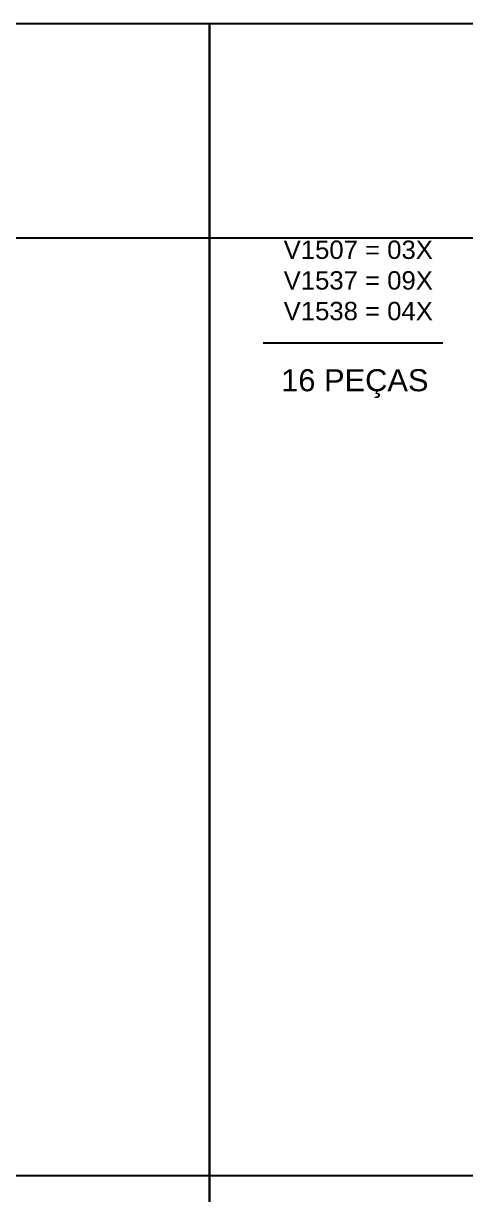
# Model space of a CAD drawing. Extents: x 17311 to 161354, y 153625 to 211469.
# Drawn here: x 21320 to 21608, y 205495 to 206259 of the extents above; entities that cross this region are included whole.
import ezdxf

# ---------------------------------------------------------------- set-up
doc = ezdxf.new("R2010")
doc.units = 0
for name, color, linetype in [('8', 111, 'CONTINUOUS'), ('HACHURA', 8, 'CONTINUOUS'), ('TIRAS REESCORAMENTO', 252, 'CONTINUOUS'), ('VIGAS', 3, 'CONTINUOUS')]:
    doc.layers.add(name, color=color, linetype=linetype)
doc.styles.add('R80-50', font='arial.ttf', dxfattribs={"height": 10})

msp = doc.modelspace()

# ---------------------------------------------------------------- linework, layer by layer
at = {"layer": '8', "color": 5, "linetype": 'Continuous'}
msp.add_lwpolyline([(22037.78, 205294.67), (21440.97, 205294.67), (21440.97, 206259.46), (22037.78, 206259.46)], close=True, dxfattribs=at)
at = {"layer": 'HACHURA', "color": 7}
msp.add_line((21476.12, 206051.07), (21593.27, 206051.07), dxfattribs=at)
at = {"layer": 'TIRAS REESCORAMENTO', "linetype": 'ByBlock'}
for p, q in [((22634.59, 206119.37), (17860.1, 206119.37)), ((22634.59, 205507.37), (17860.1, 205507.37))]:
    msp.add_line(p, q, dxfattribs=at)
at = {"layer": 'VIGAS', "color": 5}
msp.add_lwpolyline([(21440.97, 205294.67), (20844.16, 205294.67), (20844.16, 206259.46), (21440.97, 206259.46)], close=True, dxfattribs=at)

# ---------------------------------------------------------------- texts
at = {"layer": 'VIGAS', "color": 7, "attachment_point": 1, "style": 'R80-50'}
for s, width, insert, char_height in [('V1507 = 03X\\PV1537 = 09X\\PV1538 = 04X', 124.324, (21489.42, 206117.74), 12), ('16 PEÇAS', 162.221, (21487.8, 206033.78), 14.4)]:
    msp.add_mtext_dynamic_manual_height_columns(s, width=width, gutter_width=50, heights=[0], dxfattribs=dict(at, insert=insert, char_height=char_height))

doc.saveas('drawing.dxf')
